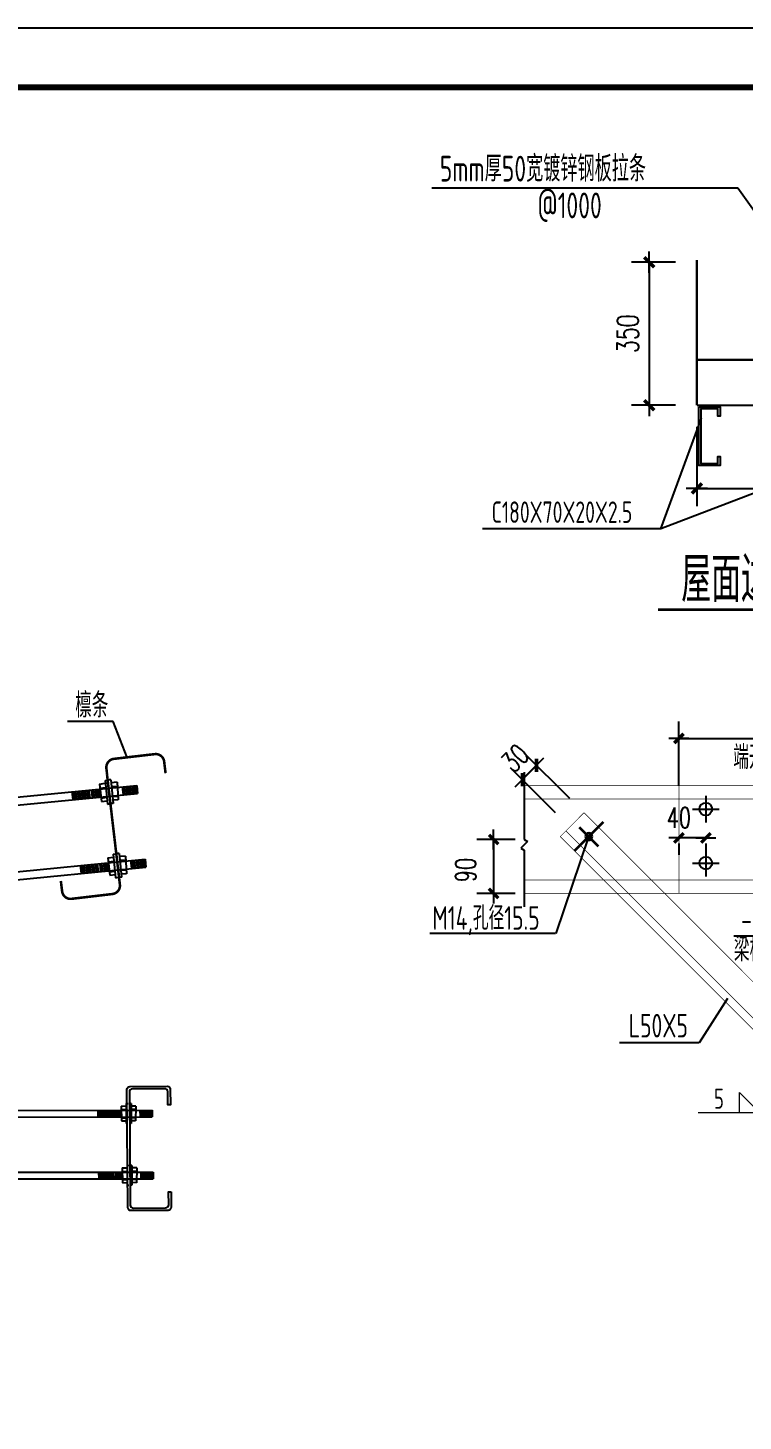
# Model space of a CAD drawing. Header units: millimetres. Extents: x 4533265 to 4958735, y 18976699 to 19555898.
# Drawn here: x 4707222 to 4719231, y 19041013 to 19064398 of the extents above; entities that cross this region are included whole.
import ezdxf

# ---------------------------------------------------------------- set-up
doc = ezdxf.new("R2010")
doc.units = ezdxf.units.MM
doc.header["$LTSCALE"] = 1000
doc.header["$MEASUREMENT"] = 0
doc.linetypes.add('DASH', pattern=[0.35, 0.25, -0.1])
doc.linetypes.add('DOTE', pattern=[2.42, 2, -0.2, 0.02, -0.2])
doc.layers.get('Defpoints').update_dxf_attribs({"color": 1})
for name, color, linetype in [('03', 3, 'Continuous'), ('11', 3, 'Continuous'), ('18', 2, 'Continuous'), ('3T_WOOD', 21, 'Continuous'), ('BALCONY', 6, 'Continuous'), ('PT', 4, 'Continuous'), ('PUB_DIM', 161, 'Continuous'), ('PUB_TEXT', 7, 'Continuous'), ('TEXT', 7, 'Continuous'), ('TK', 4, 'Continuous'), ('WINDOW', 140, 'Continuous'), ('图层1', 8, 'Continuous')]:
    doc.layers.add(name, color=color, linetype=linetype)
for name, color, linetype, lineweight in [('10', 7, 'Continuous', 35), ('焊缝标注', 9, 'Continuous', 18), ('螺栓孔标注', 9, 'Continuous', 18)]:
    doc.layers.add(name, color=color, linetype=linetype, lineweight=lineweight)
doc.styles.add('DIM_FONT', font='SIMPLEX', dxfattribs={"width": 0.7, "bigfont": 'GBCBIG'})
doc.styles.add('TSSD_REIN', font='tssdeng.shx', dxfattribs={"width": 0.7, "bigfont": 'tssdchn.shx'})
doc.dimstyles.new('dimn', dxfattribs={"dimtxt": 300, "dimasz": 1, "dimexe": 250, "dimexo": 300, "dimgap": 150, "dimtad": 1, "dimdec": 0, "dimzin": 0, "dimdsep": 46, "dimtxsty": 'DIM_FONT', "dimblk": '_DIMX', "dimcen": 0, "dimdle": 100, "dimclrt": 7, "dimadec": 1, "dimazin": 0, "dimtfac": 1, "dimtdec": 0, "dimtix": 1, "dimtmove": 2, "dimatfit": 3, "dimldrblk": 'ARCHTICK', "dimfxl": 0, "dimtolj": 1, "dimtzin": 0, "dimarcsym": 0})

# ---------------------------------------------------------------- blocks, each defined once
blk = doc.blocks.new('A$C00360C84')
at = {"layer": 'WINDOW'}
blk.add_lwpolyline([(177.9, 74.9), (183.8, 25.3, -0.414214), (175.1, 14.2), (55.9, 0, -0.414214), (44.8, 8.8), (0, 386.1, -0.414214), (8.8, 397.2), (127.9, 411.4, -0.414214), (139, 402.6), (144.9, 353), (137, 352), (132, 393.7, 0.414214), (120.9, 402.5), (17.6, 390.2, 0.414214), (8.9, 379.1), (51.8, 17.6, 0.414214), (62.9, 8.9), (166.2, 21.2, 0.414214), (175, 32.3), (170, 74)], format="xyb", close=True, dxfattribs=at)
blk = doc.blocks.new('45654654')
at = {"layer": '11'}
for p, q in [((-250456, -24607), (-251091, -24607)), ((-250262, -25108), (-250456, -24607)), ((-256663, -26141), (-250130, -25498)), ((-251033, -25587), (-251021, -25697)), ((-251006, -25584), (-250994, -25695)), ((-250980, -25581), (-250968, -25692)), ((-250953, -25578), (-250942, -25689)), ((-250927, -25575), (-250915, -25686)), ((-250900, -25573), (-250889, -25683)), ((-250874, -25570), (-250862, -25680)), ((-250848, -25567), (-250836, -25677)), ((-250821, -25564), (-250809, -25674)), ((-250795, -25561), (-250783, -25672)), ((-250761, -25562), (-250749, -25672)), ((-250735, -25559), (-250723, -25669)), ((-250708, -25556), (-250696, -25666)), ((-250682, -25553), (-250670, -25664)), ((-250655, -25550), (-250643, -25661)), ((-250649, -25479), (-250567, -25469)), ((-250649, -25479), (-250619, -25723)), ((-250642, -25536), (-250562, -25526)), ((-250571, -25428), (-250539, -25424)), ((-250571, -25428), (-250538, -25758)), ((-250490, -25421), (-250512, -25422)), ((-250490, -25421), (-250458, -25750)), ((-250404, -25455), (-250486, -25461)), ((-250400, -25512), (-250481, -25518)), ((-250404, -25455), (-250386, -25700)), ((-250331, -25518), (-250319, -25629)), ((-250305, -25515), (-250293, -25626)), ((-250278, -25512), (-250266, -25623)), ((-250252, -25509), (-250240, -25620)), ((-250225, -25507), (-250214, -25617)), ((-250199, -25504), (-250187, -25614)), ((-250176, -25504), (-250164, -25614)), ((-250150, -25501), (-250138, -25611)), ((-250130, -25498), (-250118, -25609)), ((-256651, -26251), (-250118, -25609)), ((-250625, -25674), (-250548, -25664)), ((-250619, -25723), (-250543, -25714)), ((-250538, -25758), (-250511, -25754)), ((-250458, -25750), (-250479, -25752)), ((-250390, -25651), (-250468, -25656)), ((-250386, -25700), (-250463, -25706)), ((-256547, -27167), (-250014, -26524)), ((-250534, -26505), (-250452, -26495)), ((-250534, -26505), (-250503, -26749)), ((-250527, -26562), (-250446, -26552)), ((-250456, -26455), (-250424, -26451)), ((-250456, -26455), (-250423, -26784)), ((-250375, -26447), (-250396, -26448)), ((-250375, -26447), (-250343, -26776)), ((-250288, -26482), (-250371, -26487)), ((-250284, -26539), (-250365, -26545)), ((-250288, -26482), (-250271, -26727)), ((-250216, -26544), (-250204, -26655)), ((-250189, -26541), (-250177, -26652)), ((-250163, -26539), (-250151, -26649)), ((-250136, -26536), (-250124, -26646)), ((-250110, -26533), (-250098, -26643)), ((-250083, -26530), (-250071, -26641)), ((-250060, -26530), (-250049, -26641)), ((-250034, -26527), (-250022, -26638)), ((-250014, -26524), (-250002, -26635)), ((-256535, -27278), (-250002, -26635)), ((-250917, -26613), (-250905, -26724)), ((-250891, -26610), (-250879, -26721)), ((-250864, -26607), (-250852, -26718)), ((-250838, -26605), (-250826, -26715)), ((-250811, -26602), (-250799, -26712)), ((-250785, -26599), (-250773, -26709)), ((-250758, -26596), (-250746, -26707)), ((-250732, -26593), (-250720, -26704)), ((-250705, -26590), (-250693, -26701)), ((-250679, -26587), (-250667, -26698)), ((-250645, -26588), (-250633, -26699)), ((-250619, -26585), (-250607, -26696)), ((-250592, -26582), (-250580, -26693)), ((-250566, -26579), (-250554, -26690)), ((-250539, -26577), (-250528, -26687)), ((-250509, -26700), (-250432, -26690)), ((-250503, -26749), (-250427, -26740)), ((-250274, -26677), (-250352, -26683)), ((-250271, -26727), (-250347, -26732)), ((-250423, -26784), (-250396, -26781)), ((-250343, -26776), (-250363, -26778)), ((-255387, -30023), (-249916, -30020)), ((-250672, -30020), (-250671, -30113)), ((-250650, -30020), (-250649, -30113)), ((-250628, -30020), (-250627, -30113)), ((-250606, -30020), (-250605, -30112)), ((-250584, -30020), (-250583, -30112)), ((-250561, -30019), (-250560, -30112)), ((-250539, -30019), (-250538, -30112)), ((-250517, -30019), (-250516, -30112)), ((-250495, -30019), (-250494, -30111)), ((-250473, -30018), (-250472, -30111)), ((-250445, -30022), (-250444, -30114)), ((-250423, -30021), (-250422, -30114)), ((-250400, -30021), (-250400, -30114)), ((-250378, -30021), (-250377, -30114)), ((-250356, -30021), (-250355, -30113)), ((-250346, -29962), (-250277, -29960)), ((-250346, -29962), (-250340, -30167)), ((-250344, -30010), (-250276, -30008)), ((-250277, -29926), (-250276, -30202)), ((-250277, -29926), (-250250, -29926)), ((-250209, -29927), (-250227, -29926)), ((-250209, -29927), (-250209, -30202)), ((-250140, -29962), (-250209, -29961)), ((-250141, -30010), (-250209, -30008)), ((-250140, -29962), (-250145, -30167)), ((-250085, -30020), (-250084, -30113)), ((-250063, -30020), (-250062, -30113)), ((-250041, -30020), (-250040, -30112)), ((-250018, -30020), (-250017, -30112)), ((-249996, -30019), (-249995, -30112)), ((-249974, -30019), (-249973, -30112)), ((-249955, -30021), (-249954, -30114)), ((-249933, -30021), (-249932, -30113)), ((-249916, -30020), (-249915, -30113)), ((-255386, -30116), (-249915, -30113)), ((-250341, -30126), (-250276, -30124)), ((-250340, -30167), (-250276, -30165)), ((-250276, -30202), (-250253, -30202)), ((-250209, -30202), (-250226, -30202)), ((-250144, -30126), (-250209, -30124)), ((-250145, -30167), (-250209, -30165)), ((-250333, -30823), (-250264, -30821)), ((-250333, -30823), (-250327, -31028)), ((-250264, -30787), (-250237, -30786)), ((-250264, -30787), (-250263, -31063)), ((-250196, -30787), (-250214, -30787)), ((-250196, -30787), (-250196, -31063)), ((-250127, -30823), (-250196, -30821)), ((-250127, -30823), (-250132, -31028)), ((-255374, -30884), (-249903, -30881)), ((-255373, -30977), (-249902, -30973)), ((-250660, -30881), (-250659, -30974)), ((-250637, -30881), (-250637, -30973)), ((-250615, -30881), (-250614, -30973)), ((-250593, -30880), (-250592, -30973)), ((-250571, -30880), (-250570, -30973)), ((-250549, -30880), (-250548, -30973)), ((-250527, -30880), (-250526, -30972)), ((-250504, -30879), (-250503, -30972)), ((-250482, -30879), (-250481, -30972)), ((-250460, -30879), (-250459, -30972)), ((-250432, -30882), (-250431, -30975)), ((-250410, -30882), (-250409, -30975)), ((-250388, -30882), (-250387, -30974)), ((-250366, -30882), (-250365, -30974)), ((-250343, -30881), (-250342, -30974)), ((-250332, -30871), (-250264, -30869)), ((-250329, -30986), (-250264, -30984)), ((-250128, -30871), (-250196, -30869)), ((-250131, -30986), (-250196, -30984)), ((-250072, -30881), (-250071, -30973)), ((-250050, -30881), (-250049, -30973)), ((-250028, -30880), (-250027, -30973)), ((-250006, -30880), (-250005, -30973)), ((-249983, -30880), (-249983, -30973)), ((-249961, -30880), (-249960, -30972)), ((-249942, -30882), (-249941, -30974)), ((-249920, -30881), (-249919, -30974)), ((-249903, -30881), (-249902, -30973)), ((-250327, -31028), (-250263, -31026)), ((-250263, -31063), (-250241, -31062)), ((-250196, -31063), (-250214, -31063)), ((-250132, -31028), (-250196, -31026))]:
    blk.add_line(p, q, dxfattribs=at)
at = {"layer": 'PT', "const_width": 35.5}
for points in [[(-250543, -25339), (-250552, -25261, -0.414214), (-250448, -25129), (-249879, -25063, -0.414214), (-249748, -25166), (-249728, -25329)], [(-251186, -26828), (-251168, -26973, 0.414214), (-251037, -27077), (-250468, -27010, 0.414214), (-250364, -26879), (-250544, -25341)]]:
    blk.add_lwpolyline(points, format="xyb", dxfattribs=at)
at = {"xscale": 4.319999999971309, "yscale": 4.320000000006985, "zscale": 4.32, "rotation": 353.6496118490315}
blk.add_blockref('A$C00360C84', (-250451, -31390), dxfattribs=at)
at = {"layer": 'TEXT', "style": 'TSSD_REIN', "width": 0.7}
blk.add_text('檩条', height=345.6, dxfattribs=at).set_placement((-250985, -24555))
blk = doc.blocks.new('_DIMX')
blk.add_line((-150, 0), (150, 0))
at = {"const_width": 50}
blk.add_lwpolyline([(-70, -70), (70, 70)], dxfattribs=at)
blk = doc.blocks.new('*D26')
at = {"layer": 'Defpoints', "color": 0}
for p in [(8821353, 16781786), (8816232, 16780286, 2400), (8821353, 16780286)]:
    blk.add_point(p, dxfattribs=at)
at = {"layer": 'PUB_DIM', "color": 0, "lineweight": -2}
for p, q in [((8816232, 16780736), (8816232, 16782161)), ((8821353, 16780736), (8821353, 16782161)), ((8816233, 16781786), (8821351, 16781786))]:
    blk.add_line(p, q, dxfattribs=at)
at = {"layer": 'PUB_DIM', "color": 0, "lineweight": -2, "xscale": 1.5, "yscale": 1.5, "zscale": 1.5, "rotation": 180}
blk.add_blockref('_DIMX', (8816232, 16781786), dxfattribs=at)
at = {"layer": 'PUB_DIM', "color": 0, "lineweight": -2, "xscale": 1.5, "yscale": 1.5, "zscale": 1.5}
blk.add_blockref('_DIMX', (8821353, 16781786), dxfattribs=at)
blk = doc.blocks.new('*D27')
at = {"layer": 'Defpoints', "color": 0}
for p in [(8813061, 16781188), (8814119, 16780130), (8813801, 16779812)]:
    blk.add_point(p, dxfattribs=at)
at = {"layer": 'PUB_DIM', "color": 0, "lineweight": -2}
for p, q in [((8813801, 16780449), (8812796, 16781454)), ((8813483, 16780130), (8812478, 16781135)), ((8812743, 16780870), (8813061, 16781188)), ((8813062, 16781190), (8813063, 16781191)), ((8812742, 16780869), (8812741, 16780868))]:
    blk.add_line(p, q, dxfattribs=at)
at = {"layer": 'PUB_DIM', "color": 0, "lineweight": -2, "xscale": 1.5, "yscale": 1.5, "zscale": 1.5}
for p, rotation in [((8813061, 16781188), 225.0000000001677), ((8812743, 16780870), 45.0000000001677)]:
    blk.add_blockref('_DIMX', p, dxfattribs=dict(at, rotation=rotation))
at = {"layer": 'PUB_DIM', "color": 7, "insert": (8812584, 16781348), "char_height": 450, "attachment_point": 5, "rotation": 45, "style": 'DIM_FONT'}
blk.add_mtext('\\A1;30', dxfattribs=at)
blk = doc.blocks.new('*D28')
at = {"layer": 'Defpoints', "color": 0}
for p in [(8813033, 16779536), (8812106, 16778336), (8813033, 16778336)]:
    blk.add_point(p, dxfattribs=at)
at = {"layer": 'PUB_DIM', "color": 0, "lineweight": -2}
for p, q in [((8812583, 16779536), (8811731, 16779536)), ((8812106, 16779535), (8812106, 16778338)), ((8812583, 16778336), (8811731, 16778336))]:
    blk.add_line(p, q, dxfattribs=at)
at = {"layer": 'PUB_DIM', "color": 0, "lineweight": -2, "xscale": 1.5, "yscale": 1.5, "zscale": 1.5}
for p, rotation in [((8812106, 16779536), 90), ((8812106, 16778336), 270)]:
    blk.add_blockref('_DIMX', p, dxfattribs=dict(at, rotation=rotation))
at = {"layer": 'PUB_DIM', "color": 7, "insert": (8811483, 16778857), "char_height": 450, "attachment_point": 5, "rotation": 90, "style": 'DIM_FONT'}
blk.add_mtext('\\A1;90', dxfattribs=at)
blk = doc.blocks.new('*D29')
at = {"layer": 'Defpoints', "color": 0}
for p in [(8816232, 16779896), (8816832, 16779896), (8816232, 16779571)]:
    blk.add_point(p, dxfattribs=at)
at = {"layer": 'PUB_DIM', "color": 0, "lineweight": -2}
for p, q in [((8816830, 16779571), (8816233, 16779571)), ((8816232, 16779446), (8816232, 16779196)), ((8816832, 16779446), (8816832, 16779196))]:
    blk.add_line(p, q, dxfattribs=at)
at = {"layer": 'PUB_DIM', "color": 0, "lineweight": -2, "xscale": 1.5, "yscale": 1.5, "zscale": 1.5, "rotation": 180}
blk.add_blockref('_DIMX', (8816232, 16779571), dxfattribs=at)
at = {"layer": 'PUB_DIM', "color": 0, "lineweight": -2, "xscale": 1.5, "yscale": 1.5, "zscale": 1.5}
blk.add_blockref('_DIMX', (8816832, 16779571), dxfattribs=at)
at = {"layer": 'PUB_DIM', "color": 7, "insert": (8816232, 16780021), "char_height": 450, "attachment_point": 5, "style": 'DIM_FONT'}
blk.add_mtext('\\A1;40', dxfattribs=at)
blk = doc.blocks.new('*D78')
at = {"layer": 'Defpoints', "color": 0}
for p in [(5193139, 18064717), (5192139, 18061714), (5193139, 18061714)]:
    blk.add_point(p, dxfattribs=at)
at = {"layer": 'PUB_DIM', "color": 0, "lineweight": -2}
for p, q in [((5192689, 18064717), (5191764, 18064717)), ((5192139, 18064715), (5192139, 18061716)), ((5192689, 18061714), (5191764, 18061714))]:
    blk.add_line(p, q, dxfattribs=at)
at = {"layer": 'PUB_DIM', "color": 0, "lineweight": -2, "xscale": 1.5, "yscale": 1.5, "zscale": 1.5}
for p, rotation in [((5192139, 18064717), 90), ((5192139, 18061714), 270)]:
    blk.add_blockref('_DIMX', p, dxfattribs=dict(at, rotation=rotation))
at = {"layer": 'PUB_DIM', "color": 7, "insert": (5191689, 18063216), "char_height": 450, "attachment_point": 5, "rotation": 90, "style": 'DIM_FONT'}
blk.add_mtext('\\A1;350', dxfattribs=at)
blk = doc.blocks.new('*D79')
at = {"layer": 'Defpoints', "color": 0}
for p in [(5193139, 18061714), (5197911, 18061714), (5197911, 18059972)]:
    blk.add_point(p, dxfattribs=at)
at = {"layer": 'PUB_DIM', "color": 0, "lineweight": -2}
for p, q in [((5193139, 18061264), (5193139, 18059597)), ((5197911, 18061264), (5197911, 18059597)), ((5193140, 18059972), (5197909, 18059972))]:
    blk.add_line(p, q, dxfattribs=at)
at = {"layer": 'PUB_DIM', "color": 0, "lineweight": -2, "xscale": 1.5, "yscale": 1.5, "zscale": 1.5, "rotation": 180}
blk.add_blockref('_DIMX', (5193139, 18059972), dxfattribs=at)
at = {"layer": 'PUB_DIM', "color": 0, "lineweight": -2, "xscale": 1.5, "yscale": 1.5, "zscale": 1.5}
blk.add_blockref('_DIMX', (5197911, 18059972), dxfattribs=at)
at = {"layer": 'PUB_DIM', "color": 7, "insert": (5195525, 18060422), "char_height": 450, "attachment_point": 5, "style": 'DIM_FONT'}
blk.add_mtext('\\A1;600', dxfattribs=at)
blk = doc.blocks.new('GeYuanFrame_05871524', base_point=(20.09, 4.53))
at = {"layer": 'TK'}
blk.add_lwpolyline([(20.09, 4.53), (20.09, 598.53), (861.09, 598.53), (861.09, 4.53)], close=True, dxfattribs=at)
at = {"layer": 'TK', "const_width": 1}
blk.add_lwpolyline([(45.09, 588.53), (851.09, 588.53), (851.09, 14.53), (45.09, 14.53)], close=True, dxfattribs=at)
blk = doc.blocks.new('4543dssd')
for p, q in [((8816831.8, 16780511.4, -2400), (8816831.8, 16779911.4, -2400)), ((8816531.8, 16780211.4, -2400), (8817131.8, 16780211.4, -2400)), ((8814222.2, 16779592.9), (8813493.7, 16777445.5)), ((8816831.8, 16779311.4, -2400), (8816831.8, 16778711.4, -2400)), ((8816531.8, 16779011.4, -2400), (8817131.8, 16779011.4, -2400)), ((8813482.8, 16777445.5), (8810687.7, 16777445.5)), ((8817317.7, 16775996.6, -15849.1), (8816684.7, 16775006.4, -15849.1)), ((8816684.7, 16775006.4, -15849.1), (8814910.4, 16775006.4, -15849.1))]:
    blk.add_line(p, q)
at = {"color": 0}
blk.add_line((8817455.9, 16777389, -2400), (8820560.5, 16777389, -2400), dxfattribs=at)
for centre in [(8816831.8, 16780211.4, -2400), (8816831.8, 16779011.4, -2400)]:
    blk.add_circle(centre, 141.4)
at = {"layer": '10'}
for p, q in [((8814543.4, 16779918.3), (8813907, 16779281.9)), ((8814013.1, 16779812.2), (8814437.3, 16779387.9))]:
    blk.add_line(p, q, dxfattribs=at)
at = {"layer": '10', "const_width": 150}
blk.add_lwpolyline([(8814150.2, 16779600.1, -1), (8814300.2, 16779600.1, -1), (8814150.2, 16779600.1, -1)], format="xyb", close=True, dxfattribs=at)
at = {"layer": '18'}
for p, q in [((8812788.8, 16781036.4), (8812788.8, 16779536.4)), ((8812863.8, 16779491.4), (8812713.8, 16779341.4)), ((8812713.8, 16779341.4), (8812788.8, 16779296.4)), ((8812788.8, 16779536.4), (8812863.8, 16779491.4)), ((8812788.8, 16779296.4), (8812788.8, 16778036.4))]:
    blk.add_line(p, q, dxfattribs=at)
at = {"layer": '18', "const_width": 15}
for points in [[(8812788.8, 16780736.4), (8829916.7, 16780736.4)], [(8812788.8, 16780438.5), (8829916.7, 16780438.5)], [(8813588.8, 16779600.1), (8814119.1, 16780130.4)], [(8814119.1, 16780130.4), (8821082.8, 16773166.8)], [(8813588.8, 16779600.1), (8820552.4, 16772636.4)], [(8813716.1, 16779727.3), (8820679.7, 16772763.7)], [(8825519.7, 16778336.4), (8812788.8, 16778336.4)]]:
    blk.add_lwpolyline(points, dxfattribs=at)
at = {"layer": '18', "color": 2, "linetype": 'DASH', "const_width": 15}
for points in [[(8816231.9, 16778336.4), (8816231.9, 16780736.4)], [(8812788.8, 16778634.4), (8829916.7, 16778634.4)]]:
    blk.add_lwpolyline(points, dxfattribs=at)
at = {"layer": '焊缝标注'}
for p in [(8818032.5, 16773450.4), (8817582.5, 16773450.4)]:
    blk.add_line(p, (8817582.5, 16773900.4), dxfattribs=at)
blk.add_lwpolyline([(8820360, 16772486.4), (8818834, 16773450.4), (8816660.1, 16773450.4)], dxfattribs=at)
at = {"layer": '螺栓孔标注', "const_width": 30}
blk.add_lwpolyline([(8814210.2, 16779600.1, -1), (8814240.2, 16779600.1, -1), (8814210.2, 16779600.1, -1)], format="xyb", close=True, dxfattribs=at)
at = {"layer": 'PUB_DIM', "color": 7, "style": 'TSSD_REIN', "width": 0.7}
for s, p in [('端开间为600', (8817442.1, 16781107.9, -2400)), ('M14,孔径15.5', (8810743.4, 16777525.2)), ('-8加劲肋', (8817618.4, 16777490.4, -2400)), ('梁柱两侧对称布置', (8817457.6, 16776825.6, -2400)), ('L50X5', (8815114.8, 16775127.3, -2400))]:
    blk.add_text(s, height=525, dxfattribs=at).set_placement(p)
at = {"layer": '焊缝标注', "style": 'TSSD_REIN', "width": 0.7}
blk.add_text('5', height=450, dxfattribs=at).set_placement((8817015.2, 16773539.4))
at = {"layer": 'PUB_DIM'}
for base, p1, p2, angle, text, picture, middle in [((8821352.8, 16781786.2, -2400), (8816231.9, 16780286.2), (8821352.8, 16780286.2, -2400), 0, ' ', '*D26', (8816825, 16781786.2, -2400)), ((8816231.9, 16779571.2, -2400), (8816831.9, 16779896, -2400), (8816231.9, 16779896, -2400), 180, '40', '*D29', (8816231.9, 16780021.2, -2400)), ((8812105.9, 16778336.4, -2400), (8813032.5, 16779536.4, -2400), (8813032.5, 16778336.4, -2400), 270, '90', '*D28', (8811482.5, 16778856.7, -2400))]:
    dim = blk.add_linear_dim(base=base, p1=p1, p2=p2, angle=angle, text=text, dimstyle='dimn', override={"dimscale": 1.5, "dimlfac": 0.666667, "dimadec": 0}, dxfattribs=at)
    dim.commit()
    dim.dimension.update_dxf_attribs({"geometry": picture, "text_midpoint": middle, "dimtype": 129})
dim = blk.add_aligned_dim(p1=(8813801, 16779812.2), p2=(8814119.1, 16780130.4), distance=1496.3, text='30', dimstyle='dimn', override={"dimscale": 1.5, "dimlfac": 0.666667, "dimadec": 0}, dxfattribs=at)
dim.commit()
dim.dimension.update_dxf_attribs({"geometry": '*D27', "text_midpoint": (8812583.8, 16781347.6)})
blk = doc.blocks.new('w342q414231')
for p, q in [((5192382.2, 18059119.2), (5193235.8, 18061444.4)), ((5197843.7, 18061220.5), (5192382.2, 18059119.2)), ((5192382.2, 18059119.2), (5188639.8, 18059119.2))]:
    blk.add_line(p, q)
blk.add_lwpolyline([(5193177.7, 18061682.9), (5193625.4, 18061682.9), (5193625.4, 18061488.6), (5193581.3, 18061488.6), (5193581.3, 18061638.8), (5193221.8, 18061638.8), (5193221.8, 18060492.2), (5193581.3, 18060492.2), (5193581.3, 18060642.3), (5193625.4, 18060642.3), (5193625.4, 18060448.1), (5193177.7, 18060448.1), (5193177.7, 18061682.9)])
at = {"const_width": 56.7}
blk.add_lwpolyline([(5192323, 18057424.6), (5198319.5, 18057424.6)], dxfattribs=at)
at = {"layer": '03'}
for p, q in [((5193995.6, 18066272.1), (5187576.3, 18066272.1)), ((5196607.8, 18062606), (5193995.6, 18066272.1))]:
    blk.add_line(p, q, dxfattribs=at)
at = {"layer": '图层1', "const_width": 47.2}
for points in [[(5193138.8, 18064765.6), (5193138.8, 18061714.4)], [(5193138.8, 18062669.2), (5197910.5, 18062669.2)], [(5193138.8, 18061714.4), (5197910.5, 18061714.4)]]:
    blk.add_lwpolyline(points, dxfattribs=at)
at = {"layer": 'PUB_TEXT', "style": 'TSSD_REIN', "width": 0.7}
for s, height, p in [('5mm厚50宽镀锌钢板拉条', 540.54, (5187743.4, 18066408.6)), ('@1000', 540.54, (5189791.3, 18065637.7)), ('C180X70X20X2.5 ', 450, (5188830.6, 18059247.5))]:
    blk.add_text(s, height=height, dxfattribs=at).set_placement(p)
at = {"layer": 'TEXT', "style": 'TSSD_REIN', "width": 0.7}
blk.add_text('屋面边天沟详图', height=945, dxfattribs=at).set_placement((5192809.7, 18057585.9))
at = {"layer": 'PUB_DIM'}
for p1, p2, distance, text, picture, middle in [((5193138.8, 18064716.6), (5193138.8, 18061714.4), -999.7, '350', '*D78', (5191689.1, 18063215.5)), ((5193138.8, 18061714.4), (5197910.5, 18061714.4), -1742, '600', '*D79', (5195524.7, 18060422.4))]:
    dim = blk.add_aligned_dim(p1=p1, p2=p2, distance=distance, text=text, dimstyle='dimn', override={"dimscale": 1.5, "dimlfac": 0.666667, "dimadec": 0}, dxfattribs=at)
    dim.commit()
    dim.dimension.update_dxf_attribs({"geometry": picture, "text_midpoint": middle})

msp = doc.modelspace()

# ---------------------------------------------------------------- block references
at = {"xscale": 1.206000000238419, "yscale": 1.206000000238419, "zscale": 1.206}
msp.add_blockref('45654654', (5010706.3, 19082434.4), dxfattribs=at)
at = {"layer": '3T_WOOD'}
for name, p, xscale, yscale, zscale in [('GeYuanFrame_05871524', (4662773.6, 19004998.1), 100, 100, 100), ('w342q414231', (563943.7, 4608691.7), 0.7999999998137355, 0.8000000007450581, 0.8)]:
    msp.add_blockref(name, p, dxfattribs=dict(at, xscale=xscale, yscale=yscale, zscale=zscale))
at = {"layer": 'BALCONY', "linetype": 'DOTE', "xscale": 0.7537499964237213, "yscale": 0.7537500001490116, "zscale": 0.7537500000000819}
msp.add_blockref('4543dssd', (-1927082.8, 6403200.4), dxfattribs=at)

doc.saveas('drawing.dxf')
